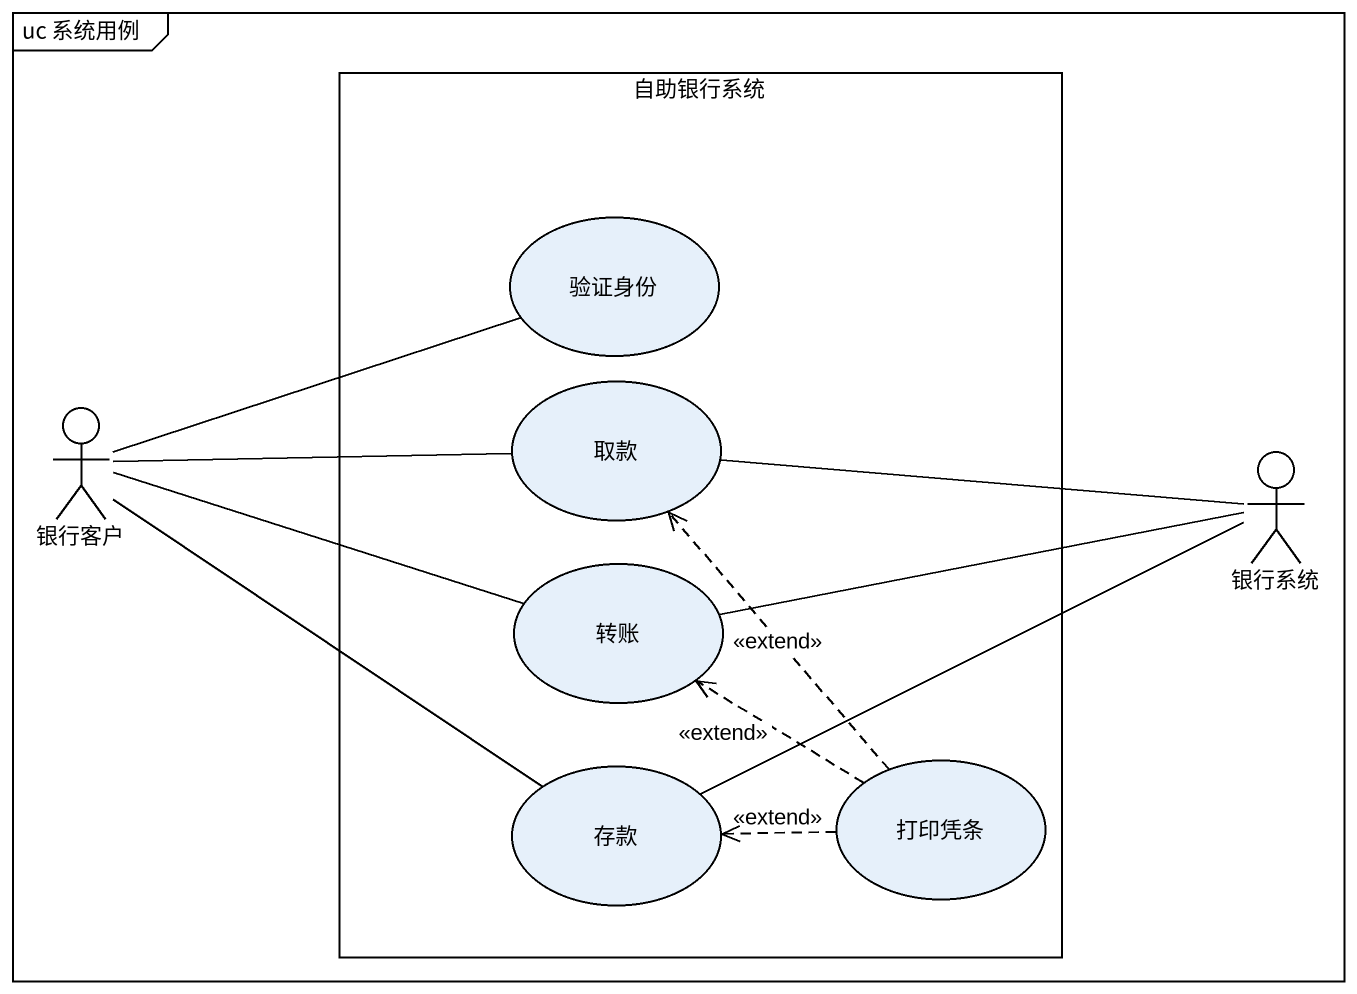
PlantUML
@startuml
mainframe uc 系统用例
rectangle 自助银行系统 {
  usecase 验证身份
  usecase 取款
  usecase 转账
  usecase 存款
  usecase 打印凭条
}
actor 银行客户
actor 银行系统
银行客户 -right- 验证身份
银行客户 -right- 取款
银行客户 -right- 转账
银行客户 -- 存款
取款 -right- 银行系统
转账 -right- 银行系统
存款 -right- 银行系统
打印凭条 .up.> 取款 : <<extend>>
打印凭条 .up.> 转账 : <<extend>>
打印凭条 .left.> 存款 : <<extend>>
@enduml
